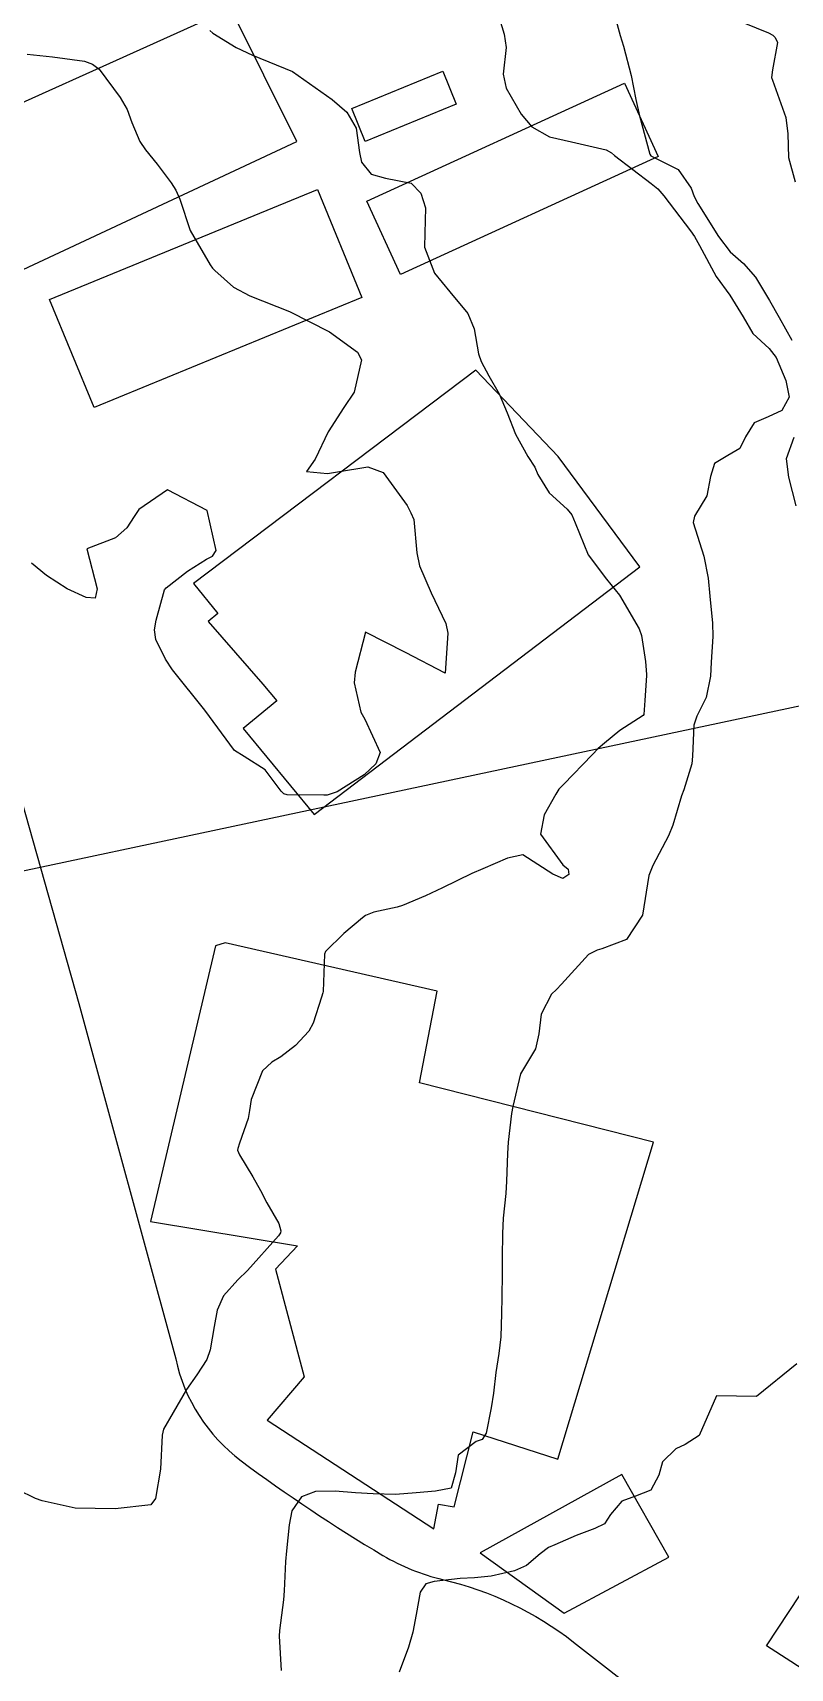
# Model space of a CAD drawing. Header units: metres. Extents: x 298520 to 308411, y 7433745 to 7450750.
# Drawn here: x 300449.2 to 300487.1, y 7444823.9 to 7444905.7 of the extents above; entities that cross this region are included whole.
import ezdxf

# ---------------------------------------------------------------- set-up
doc = ezdxf.new("R2010")
doc.units = ezdxf.units.M
doc.header["$LTSCALE"] = 10
doc.linetypes.add('CONTINUO', pattern=[0])
for name, color, linetype in [('Curvas de Nivel 1m', 11, 'Continuous'), ('Curvas de Nivel 5m', 15, 'Continuous'), ('Edificações', 30, 'Continuous'), ('TEXTO', 45, 'Continuous'), ('Vias Primárias', 230, 'Continuous')]:
    doc.layers.add(name, color=color, linetype=linetype)

msp = doc.modelspace()

# ---------------------------------------------------------------- linework, layer by layer
at = {"layer": 'Curvas de Nivel 1m', "flags": 128}
for points, elevation in [([(300472.279, 7444907.429), (300472.828, 7444905.654), (300472.92, 7444904.98), (300472.775, 7444903.655), (300472.917, 7444902.959), (300473.668, 7444901.645), (300474.197, 7444901.02), (300475.08, 7444900.514), (300476.19, 7444900.274), (300477.915, 7444899.863), (300478.184, 7444899.722), (300478.346, 7444899.588), (300480.169, 7444898.188), (300480.513, 7444897.912), (300480.81, 7444897.56), (300482.137, 7444895.821), (300482.333, 7444895.538), (300482.583, 7444895.081), (300483.423, 7444893.527), (300484.099, 7444892.589), (300484.772, 7444891.51), (300485.248, 7444890.676), (300486.067, 7444889.936), (300486.422, 7444889.486), (300486.899, 7444888.335), (300487.067, 7444887.485), (300486.699, 7444886.824), (300486.028, 7444886.505), (300485.323, 7444886.208), (300484.887, 7444885.511), (300484.6, 7444884.921), (300484.004, 7444884.581), (300483.344, 7444884.182), (300483.131, 7444883.529), (300482.959, 7444882.55), (300482.337, 7444881.536), (300482.278, 7444881.228), (300482.804, 7444879.531), (300483.025, 7444878.436), (300483.108, 7444877.528), (300483.238, 7444876.192), (300483.254, 7444875.526), (300483.179, 7444874.228), (300483.145, 7444873.527), (300482.92, 7444872.472), (300482.451, 7444871.534), (300482.302, 7444871.08), (300482.239, 7444869.536), (300482.205, 7444869.15), (300481.806, 7444867.85), (300481.696, 7444867.542), (300481.248, 7444866.081), (300481.044, 7444865.551), (300480.259, 7444864.064), (300480.06, 7444863.565), (300479.733, 7444861.57), (300478.935, 7444860.357), (300477.707, 7444859.889), (300477.478, 7444859.822), (300477.036, 7444859.6), (300475.688, 7444858.117), (300475.446, 7444857.862), (300475.192, 7444857.625), (300474.674, 7444856.623), (300474.551, 7444855.631), (300474.386, 7444854.892), (300473.633, 7444853.64), (300473.255, 7444852.005), (300473.184, 7444851.644), (300473.014, 7444850.224), (300472.985, 7444849.646), (300472.945, 7444848.27), (300472.898, 7444847.647), (300472.775, 7444846.423), (300472.742, 7444845.648), (300472.725, 7444844.448), (300472.714, 7444843.648), (300472.701, 7444842.448), (300472.692, 7444841.648), (300472.649, 7444840.474), (300472.551, 7444839.649), (300472.412, 7444838.691), (300472.294, 7444837.651), (300472.17, 7444836.918), (300471.921, 7444835.655), (300471.726, 7444835.349), (300471.417, 7444835.238), (300470.52, 7444834.565), (300470.38, 7444833.68), (300470.169, 7444832.898), (300469.384, 7444832.754), (300468.416, 7444832.666), (300467.382, 7444832.584), (300466.276, 7444832.621), (300465.382, 7444832.675), (300464.373, 7444832.76), (300463.383, 7444832.739), (300462.679, 7444832.468), (300462.208, 7444831.772), (300462.064, 7444831.075), (300461.929, 7444829.774), (300461.89, 7444829.229), (300461.819, 7444827.775), (300461.781, 7444827.313), (300461.592, 7444825.777), (300461.572, 7444825.504), (300461.665, 7444823.776)], 688), ([(300478.272, 7444906.868), (300478.626, 7444905.586), (300478.782, 7444905.051), (300479.17, 7444903.581), (300479.402, 7444902.392), (300479.592, 7444901.576), (300480.11, 7444899.645), (300480.153, 7444899.57), (300480.183, 7444899.551), (300481.519, 7444898.892), (300482.167, 7444897.951), (300482.317, 7444897.538), (300482.513, 7444897.181), (300483.532, 7444895.526), (300484.125, 7444894.762), (300484.784, 7444894.175), (300485.388, 7444893.501), (300486.095, 7444892.322), (300486.567, 7444891.485), (300487.21, 7444890.34)], 687), ([(300484.267, 7444906.437), (300486.032, 7444905.718), (300486.255, 7444905.613), (300486.378, 7444905.489), (300486.495, 7444905.243), (300486.237, 7444903.876), (300486.196, 7444903.491), (300486.231, 7444903.348), (300486.905, 7444901.483), (300487.008, 7444900.668), (300487.032, 7444899.482), (300487.379, 7444898.27)], 686), ([(300458.11, 7444905.831), (300458.252, 7444905.699), (300459.419, 7444904.986), (300460.241, 7444904.603), (300462.233, 7444903.78), (300464.212, 7444902.394), (300464.947, 7444901.749), (300465.413, 7444900.96), (300465.586, 7444899.739), (300465.693, 7444899.253), (300466.172, 7444898.647), (300466.894, 7444898.447), (300468.168, 7444898.205), (300468.656, 7444897.705), (300468.885, 7444896.969), (300468.847, 7444895.703), (300468.836, 7444894.993), (300469.33, 7444893.698), (300470.099, 7444892.756), (300470.997, 7444891.676), (300471.315, 7444890.912), (300471.539, 7444889.668), (300471.671, 7444889.278), (300472.052, 7444888.56), (300472.577, 7444887.655), (300472.973, 7444886.706), (300473.383, 7444885.646), (300474.002, 7444884.528), (300474.354, 7444883.992), (300474.511, 7444883.632), (300475.075, 7444882.714), (300475.976, 7444881.89), (300476.209, 7444881.608), (300476.366, 7444881.207), (300477.016, 7444879.599), (300477.931, 7444878.387), (300478.589, 7444877.583), (300479.572, 7444875.899), (300479.69, 7444875.572), (300479.88, 7444874.263), (300479.93, 7444873.625), (300479.931, 7444873.569), (300479.86, 7444872.318), (300479.808, 7444871.615), (300479.774, 7444871.571), (300478.612, 7444870.812), (300477.832, 7444870.187), (300477.515, 7444869.908), (300477.214, 7444869.599), (300475.808, 7444868.127), (300475.556, 7444867.872), (300475.396, 7444867.624), (300474.829, 7444866.588), (300474.635, 7444865.631), (300475.758, 7444864.102), (300476.024, 7444863.884), (300476.051, 7444863.616), (300475.751, 7444863.412), (300475.261, 7444863.625), (300473.762, 7444864.592), (300472.98, 7444864.429), (300471.755, 7444863.901), (300471.21, 7444863.668), (300469.745, 7444862.935), (300468.891, 7444862.549), (300467.736, 7444862.063), (300467.465, 7444861.983), (300466.31, 7444861.724), (300465.892, 7444861.567), (300465.729, 7444861.442), (300464.801, 7444860.665), (300463.881, 7444859.758), (300463.834, 7444859.627), (300463.769, 7444857.759), (300463.753, 7444857.689), (300463.68, 7444857.468), (300463.267, 7444856.164), (300463.06, 7444855.766), (300462.378, 7444855.047), (300461.644, 7444854.495), (300461.208, 7444854.218), (300460.73, 7444853.794), (300460.176, 7444852.359), (300460.092, 7444851.803), (300460.015, 7444851.395), (300459.588, 7444850.172), (300459.495, 7444849.9), (300459.487, 7444849.811), (300459.581, 7444849.59), (300460.254, 7444848.484), (300460.628, 7444847.794), (300460.956, 7444847.188), (300461.547, 7444846.14), (300461.644, 7444845.779), (300461.633, 7444845.687), (300461.539, 7444845.538), (300459.982, 7444843.803), (300459.508, 7444843.325), (300458.786, 7444842.531), (300458.473, 7444841.82), (300458.314, 7444840.988), (300458.111, 7444839.824), (300457.947, 7444839.336), (300457.45, 7444838.573), (300456.937, 7444837.838), (300456.273, 7444836.689), (300455.788, 7444835.855), (300455.72, 7444835.554), (300455.631, 7444833.856), (300455.378, 7444832.386), (300455.157, 7444832.08), (300453.373, 7444831.88), (300451.373, 7444831.9), (300449.72, 7444832.268), (300449.378, 7444832.39), (300448.505, 7444832.815)], 689), ([(300487.299, 7444885.481), (300486.922, 7444884.406), (300487.039, 7444883.484), (300487.399, 7444882.051)], 687), ([(300487.459, 7444839.126), (300485.443, 7444837.5), (300483.443, 7444837.52), (300482.578, 7444835.533), (300481.872, 7444835.087), (300481.413, 7444834.873), (300480.742, 7444834.217), (300480.562, 7444833.558), (300480.149, 7444832.799), (300479.382, 7444832.507), (300478.698, 7444832.259), (300478.134, 7444831.582), (300477.833, 7444831.119), (300477.362, 7444830.888), (300476.427, 7444830.534), (300475.35, 7444830.068), (300475.039, 7444829.932), (300474.621, 7444829.627), (300473.933, 7444829.038), (300473.334, 7444828.766), (300472.173, 7444828.499), (300471.33, 7444828.417), (300470.627, 7444828.38), (300469.328, 7444828.235), (300468.905, 7444828.117), (300468.617, 7444827.697), (300468.418, 7444826.593), (300468.26, 7444825.7), (300468.04, 7444824.954), (300467.568, 7444823.707)], 687)]:
    msp.add_lwpolyline(points, dxfattribs=dict(at, elevation=elevation))
at = {"layer": 'Curvas de Nivel 5m', "elevation": 690, "flags": 128}
msp.add_lwpolyline([(300448.959, 7444904.658), (300450.239, 7444904.519), (300451.842, 7444904.298), (300452.235, 7444904.152), (300452.565, 7444903.897), (300453.611, 7444902.494), (300453.963, 7444901.882), (300454.203, 7444901.238), (300454.599, 7444900.286), (300454.877, 7444899.87), (300455.464, 7444899.149), (300456.167, 7444898.214), (300456.403, 7444897.848), (300456.609, 7444897.393), (300457.123, 7444895.84), (300458.116, 7444894.112), (300458.239, 7444893.953), (300458.349, 7444893.826), (300459.291, 7444892.999), (300460.101, 7444892.57), (300462.093, 7444891.78), (300464.078, 7444890.77), (300465.489, 7444889.739), (300465.688, 7444889.364), (300465.314, 7444887.741), (300464.809, 7444886.971), (300464.013, 7444885.76), (300463.374, 7444884.391), (300462.94, 7444883.771), (300463.992, 7444883.667), (300464.491, 7444883.753), (300465.996, 7444884.004), (300466.764, 7444883.722), (300467.977, 7444882.076), (300468.161, 7444881.708), (300468.298, 7444881.377), (300468.445, 7444879.705), (300468.588, 7444879.052), (300469.174, 7444877.697), (300469.9, 7444876.168), (300470.006, 7444875.688), (300469.873, 7444873.69), (300467.883, 7444874.71), (300465.893, 7444875.73), (300465.364, 7444873.738), (300465.327, 7444873.198), (300465.645, 7444871.733), (300465.848, 7444871.388), (300466.618, 7444869.722), (300466.402, 7444869.14), (300465.812, 7444868.601), (300464.469, 7444867.75), (300463.973, 7444867.585), (300463.8, 7444867.579), (300461.977, 7444867.601), (300461.801, 7444867.652), (300461.677, 7444867.782), (300460.874, 7444868.854), (300459.82, 7444869.521), (300459.342, 7444869.815), (300457.853, 7444871.83), (300456.23, 7444873.846), (300455.878, 7444874.376), (300455.403, 7444875.373), (300455.341, 7444875.858), (300455.415, 7444876.343), (300455.83, 7444877.851), (300455.924, 7444877.961), (300456.983, 7444878.789), (300457.938, 7444879.386), (300458.232, 7444879.535), (300458.423, 7444879.825), (300457.973, 7444881.83), (300455.983, 7444882.852), (300454.552, 7444881.871), (300454.324, 7444881.518), (300453.959, 7444880.956), (300453.383, 7444880.454), (300451.943, 7444879.9), (300452.467, 7444877.895), (300452.374, 7444877.438), (300451.916, 7444877.466), (300450.963, 7444877.91), (300449.929, 7444878.564), (300449.185, 7444879.181)], dxfattribs=at)
at = {"layer": 'Edificações'}
for points in [[(300442.776, 7444899.552), (300444.332, 7444895.947), (300444.918, 7444896.2), (300446.431, 7444892.796), (300462.457, 7444900.291), (300459.155, 7444906.919)], [(300465.196, 7444901.931), (300469.746, 7444903.798), (300470.422, 7444902.151), (300465.871, 7444900.285)], [(300465.961, 7444897.293), (300478.833, 7444903.196), (300480.514, 7444899.531), (300467.641, 7444893.628)], [(300450.092, 7444892.385), (300463.484, 7444897.89), (300465.709, 7444892.48), (300452.317, 7444886.974)], [(300457.289, 7444878.166), (300458.51, 7444876.667), (300458.02, 7444876.268), (300460.753, 7444873.138), (300461.448, 7444872.304), (300459.775, 7444870.911), (300463.314, 7444866.606), (300479.611, 7444879.011), (300475.516, 7444884.523), (300471.406, 7444888.843)], [(300458.387, 7444860.04), (300455.139, 7444846.241), (300462.491, 7444845.025), (300461.388, 7444843.856), (300462.823, 7444838.483), (300460.974, 7444836.301), (300469.297, 7444830.865), (300469.534, 7444832.113), (300470.321, 7444831.964), (300471.272, 7444835.727), (300475.511, 7444834.351), (300480.281, 7444850.223), (300468.58, 7444853.183), (300469.467, 7444857.768), (300458.862, 7444860.187)], [(300471.621, 7444829.664), (300475.818, 7444826.656), (300481.05, 7444829.455), (300478.713, 7444833.586)], [(300485.936, 7444825.017), (300490.919, 7444832.567), (300500.894, 7444825.991), (300497.69, 7444820.698), (300503.173, 7444817.532), (300498.943, 7444810.906), (300493.359, 7444814.326), (300496.113, 7444818.411), (300487.157, 7444824.235)]]:
    msp.add_lwpolyline(points, close=True, dxfattribs=at)
at = {"layer": 'TEXTO', "linetype": 'CONTINUO'}
msp.add_polyline3d([(300525.22, 7444880.041, 0), (300301.604, 7444832.492, 0)], dxfattribs=at)
at = {"layer": 'Vias Primárias'}
msp.add_lwpolyline([(300370.205, 7445091.214), (300378.771, 7445070.34), (300390.615, 7445039.417), (300406.821, 7444989.268), (300414.068, 7444968.588), (300437.195, 7444902.02), (300446.385, 7444875.415), (300451.557, 7444857.164), (300456.394, 7444839.382, 0.181379), (300459.664, 7444834.281, 0.026258), (300466.753, 7444829.541, 0.076836), (300469.744, 7444828.334, -0.108434), (300476.296, 7444825.2), (300487.64, 7444816.355), (300500.553, 7444806.37, -0.007391), (300509.718, 7444798.933), (300536.392, 7444775.942), (300550.714, 7444764.211, 0.034301)], format="xyb", dxfattribs=at)

doc.saveas('drawing.dxf')
